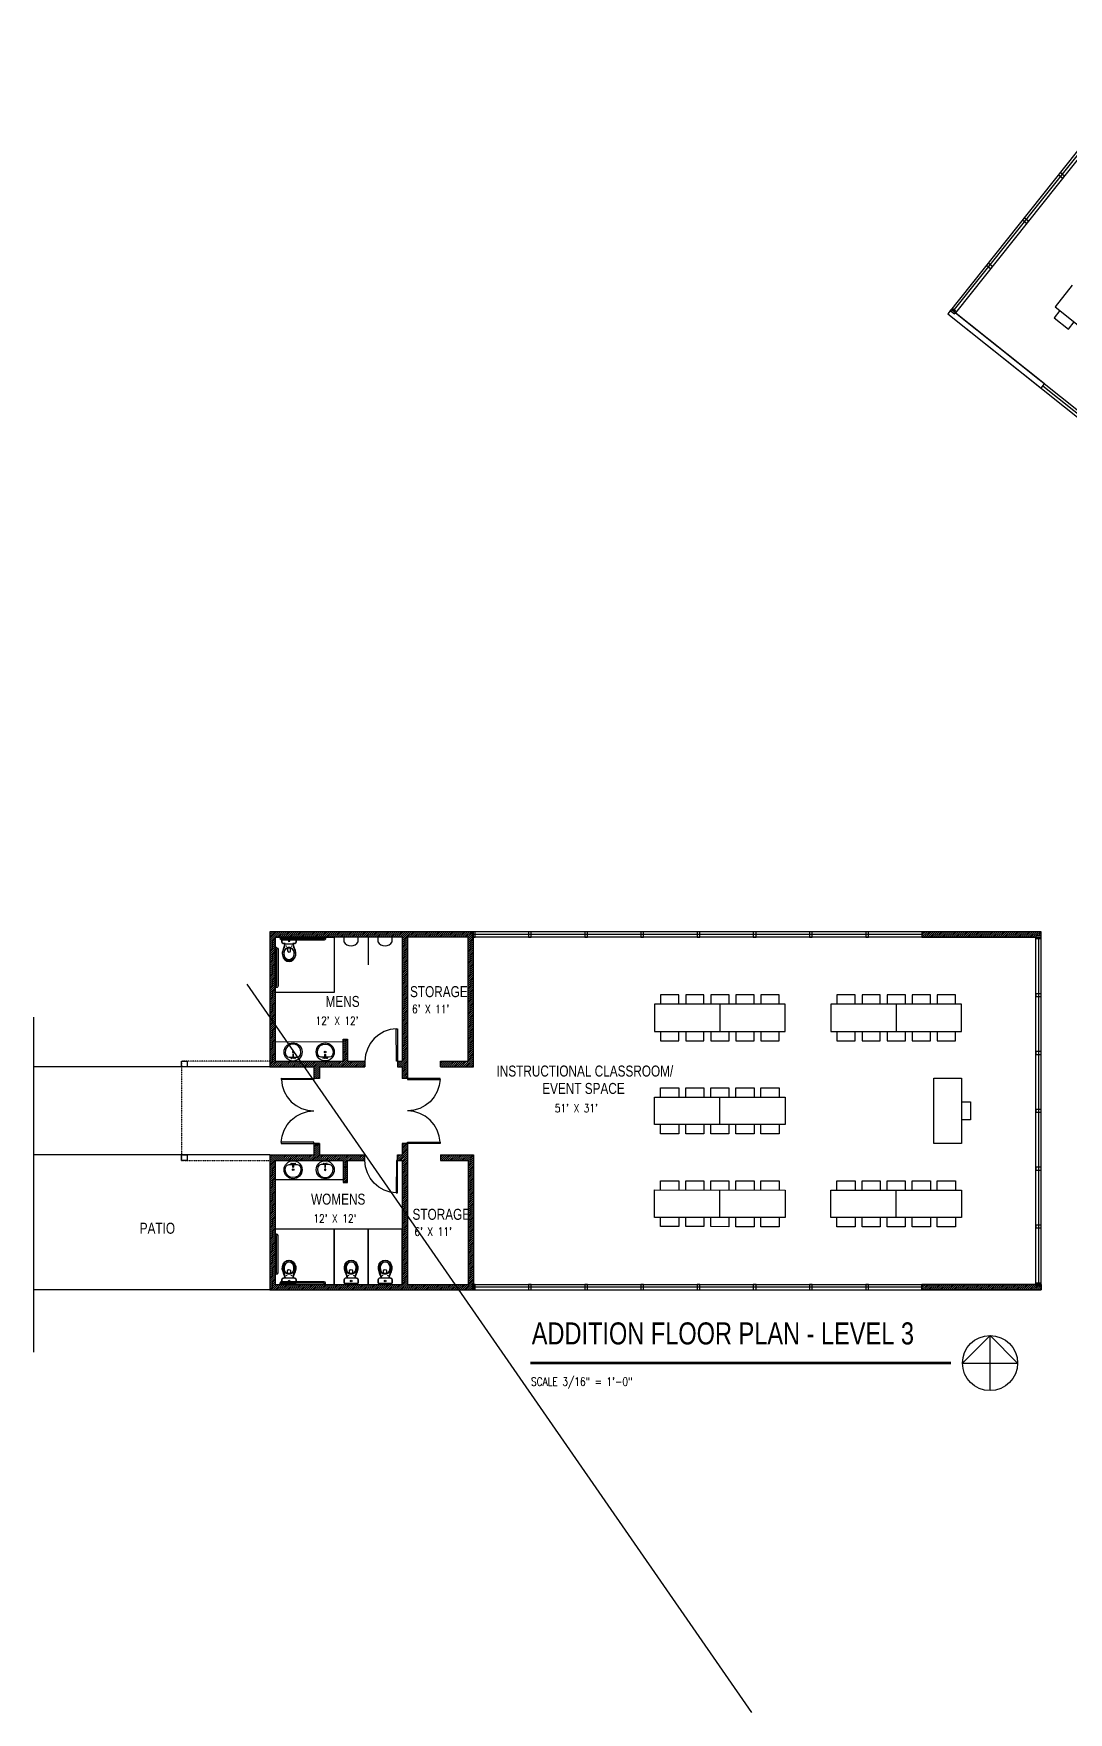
# Model space of a CAD drawing. Header units: inches. Extents: x -625442 to 34963, y -27993 to 66986.
# Drawn here: x 173 to 1300, y 21269 to 23097 of the extents above; entities that cross this region are included whole.
import ezdxf

# ---------------------------------------------------------------- set-up
doc = ezdxf.new("R2010")
doc.units = ezdxf.units.IN
doc.header["$LTSCALE"] = 0.5
doc.header["$MEASUREMENT"] = 0
doc.linetypes.add('HIDDEN2', pattern=[0.1875, 0.125, -0.0625])
for name, color, linetype in [('0-TEXT', 30, 'Continuous'), ('A-FIXT', 63, 'Continuous'), ('P-ABOVE', 201, 'HIDDEN2'), ('P-BELOW-LIGHT', 143, 'Continuous'), ('P-CASEWORK', 140, 'Continuous'), ('P-DOOR', 51, 'Continuous'), ('P-FIXTURE', 63, 'Continuous'), ('P-FURNITURE', 201, 'Continuous'), ('P-WALL', 90, 'Continuous'), ('P-WINDOW', 213, 'Continuous')]:
    doc.layers.add(name, color=color, linetype=linetype)
doc.layers.add('A-WALL-PATT', color=111, linetype='Continuous', lineweight=13)
doc.styles.add('1-4T', font='Zap601Rm.ttf', dxfattribs={"width": 0.8, "height": 12})
doc.styles.add('sapa notes', font='romans.shx', dxfattribs={"width": 0.8})
pattern_1 = [(45, (-2841.2564, -1187.0988), (-1.06066017, 1.06066017), [])]

# ---------------------------------------------------------------- blocks, each defined once
blk = doc.blocks.new('A$C468F4D8E')
at = {"layer": 'A-FIXT', "ltscale": 0.25}
for p, q in [((11.25, -1.5), (11.25, 0)), ((12.75, -1.5), (12.75, 0)), ((53.25, -1.5), (53.25, 0)), ((54.75, -1.5), (54.75, 0)), ((0, -5.25), (1.5, -5.25)), ((0, -6.75), (1.5, -6.75)), ((1.5, -53.25), (1.5, -6.75)), ((3, -53.25), (3, -6.75)), ((12.75, -1.5), (53.25, -1.5)), ((12.75, -3), (53.25, -3)), ((0, -53.25), (1.5, -53.25)), ((0, -54.75), (1.5, -54.75))]:
    blk.add_line(p, q, dxfattribs=at)
for centre, start, end in [((1.5, -6.75), 0, 90), ((12.75, -1.5), 180, 270), ((53.25, -1.5), 270, 0), ((1.5, -53.25), 270, 0)]:
    blk.add_arc(centre, 1.5, start, end, dxfattribs=at)

msp = doc.modelspace()

# ---------------------------------------------------------------- hatches: boundary and pattern name
at = {"layer": 'P-FURNITURE'}
h = msp.add_hatch(dxfattribs=at)
h.set_pattern_fill('ANSI31', color=256, scale=12)
h.set_pattern_definition(pattern_1)
h.paths.add_polyline_path([(580.17214, 22113.23456), (646.17214, 22113.23538), (646.1721, 21978.21431), (616.1721, 21978.21432), (616.1721, 21972.21432), (652.1721, 21972.21431), (652.17214, 22113.23545), (652.17214, 22113.2369), (650.66733, 22113.23688), (650.66725, 22119.23537), (430.17214, 22119.24326), (430.1721, 21972.24326), (478.1721, 21972.2332), (478.17209, 21959.62667), (478.20174, 21959.62666), (484.17209, 21959.62415), (484.1721, 21972.23194), (533.76099, 21972.22155), (533.75968, 21978.22192), (514.9931, 21978.20017), (514.99311, 22002.20257), (509.99311, 22002.20257), (509.9931, 21978.19908), (436.1426, 21978.18297), (436.17214, 22113.24326), (574.17214, 22113.24322), (574.1721, 21978.21308), (569.17079, 21978.21417), (569.17204, 21972.21413), (574.1721, 21972.21308), (574.1721, 21959.62413), (580.1721, 21959.62412)])
h = msp.add_hatch(dxfattribs=at)
h.set_pattern_fill('ANSI31', color=256, scale=12)
h.set_pattern_definition(pattern_1)
h.paths.add_polyline_path([(1140.26726, 22119.24139), (1140.26733, 22113.24297), (1264.1713, 22113.24297), (1264.17129, 22114.74219), (1270.16727, 22114.74227), (1270.16721, 22119.24301)])
h = msp.add_hatch(dxfattribs=at)
h.set_pattern_fill('ANSI31', color=256, scale=12)
h.set_pattern_definition(pattern_1)
h.paths.add_polyline_path([(580.17214, 21735.25207), (646.17214, 21735.25126), (646.1721, 21870.27232), (616.1721, 21870.27231), (616.1721, 21876.27231), (652.1721, 21876.27232), (652.17214, 21735.25118), (652.17214, 21735.24973), (650.66733, 21735.24975), (650.66725, 21729.25126), (430.17214, 21729.24337), (430.1721, 21876.24338), (478.1721, 21876.25344), (478.17209, 21888.85996), (478.20174, 21888.85997), (484.17209, 21888.86248), (484.1721, 21876.25469), (533.76099, 21876.26508), (533.75968, 21870.26471), (514.9931, 21870.28646), (514.99311, 21846.28406), (509.99311, 21846.28406), (509.9931, 21870.28755), (436.1426, 21870.30366), (436.17214, 21735.24338), (574.17214, 21735.24342), (574.1721, 21870.27355), (569.17079, 21870.27246), (569.17204, 21876.27251), (574.1721, 21876.27355), (574.1721, 21888.86251), (580.1721, 21888.86251)])
h = msp.add_hatch(dxfattribs=at)
h.set_pattern_fill('ANSI31', color=256, scale=12)
h.set_pattern_definition(pattern_1)
h.paths.add_polyline_path([(1140.26726, 21729.24577), (1140.26733, 21735.2442), (1264.1713, 21735.2442), (1264.17129, 21733.74498), (1270.16727, 21733.7449), (1270.16721, 21729.24416)])

# ---------------------------------------------------------------- linework, layer by layer
at = {"layer": '0-TEXT'}
msp.add_lwpolyline([(1214.43942, 21619.64309), (1214.43942, 21679.64309), (1184.43942, 21649.64309), (1244.43942, 21649.64309), (1214.43942, 21679.64309)], dxfattribs=at)
at = {"layer": '0-TEXT', "const_width": 2.997}
msp.add_lwpolyline([(714.06301, 21649.64309), (1171.85976, 21649.64309)], dxfattribs=at)
at = {"layer": '0-TEXT'}
msp.add_circle((1214.43942, 21649.64309), 30, dxfattribs=at)
at = {"layer": 'DEFPOINTS'}
msp.add_line((955.20818, 21269.28638), (405.41518, 22062.10837), dxfattribs=at)
at = {"layer": 'P-ABOVE'}
msp.add_lwpolyline([(430.1721, 21978.22103), (334.14393, 21978.24204), (334.17207, 21870.2446), (430.17207, 21870.24457)], dxfattribs=at)
at = {"layer": 'P-BELOW-LIGHT'}
for p, q in [((574.17214, 22119.23435), (574.17214, 22119.24322)), ((537.17214, 22113.18295), (537.17213, 22083.18295)), ((173.01748, 22026.23238), (173.01737, 21661.61108)), ((430.17203, 21972.24326), (173.01746, 21972.24333)), ((430.17201, 21876.24326), (173.01743, 21876.24333)), ((430.17203, 21729.24326), (173.01739, 21729.24333))]:
    msp.add_line(p, q, dxfattribs=at)
for points in [[(1894.74976, 22711.97323), (1411.41976, 23097.09142), (1168.38009, 22792.0804), (1651.71021, 22406.96212)], [(1891.01066, 22707.28061), (1412.37316, 23088.65987), (1176.81164, 22793.03381), (1655.44914, 22411.65454)], [(652.1721, 21729.23532), (1270.17203, 21729.24301), (1270.17214, 22119.24301), (652.17207, 22119.23532)], [(652.17203, 21735.23545), (1264.17203, 21735.24301), (1264.17214, 22113.24301), (652.17214, 22113.23545)]]:
    msp.add_lwpolyline(points, dxfattribs=at)
for points in [[(436.17867, 22053.18455), (436.17869, 22113.18455), (500.17214, 22113.18296), (500.17212, 22053.18296)], [(436.1786, 21795.24169), (436.17858, 21735.24169), (500.17203, 21735.24324), (500.17205, 21795.24324)], [(500.17205, 21795.24324), (500.17203, 21735.24324), (537.17203, 21735.24323), (537.17205, 21795.24323)], [(537.17205, 21795.24323), (537.17203, 21735.24323), (574.17203, 21735.24322), (574.17205, 21795.24322)]]:
    msp.add_lwpolyline(points, close=True, dxfattribs=at)
at = {"layer": 'P-CASEWORK'}
for p, q in [((509.99311, 21999.20257), (436.197, 21999.18648)), ((509.99306, 21849.22362), (436.19696, 21849.23976))]:
    msp.add_line(p, q, dxfattribs=at)
at = {"layer": 'P-DOOR'}
for points in [[(567.98213, 22013.62254), (561.33074, 22012.64155), (554.87548, 22010.4868), (549.00764, 22007.15845), (543.72713, 22002.85213), (539.62088, 21997.5681), (536.49315, 21991.50192), (534.53944, 21985.04494), (533.75974, 21978.19718)], [(442.7902, 21958.46764), (443.76562, 21951.81544), (445.91497, 21945.35838), (449.23841, 21939.48775), (453.5403, 21934.20364), (458.82089, 21930.09296), (464.88445, 21926.96016), (471.33979, 21925.00105), (478.18691, 21924.21561)], [(615.58314, 21958.45027), (614.60494, 21951.79847), (612.45288, 21945.34231), (609.12698, 21939.47308), (604.82287, 21934.19077), (599.54056, 21930.0823), (593.47568, 21926.95205), (587.01953, 21924.99564), (580.17208, 21924.21308)], [(442.76152, 21889.99325), (443.74251, 21896.64463), (445.89727, 21903.09989), (449.22563, 21908.96773), (453.53194, 21914.24824), (458.81597, 21918.35449), (464.88216, 21921.48221), (471.33914, 21923.43592), (478.18691, 21924.21561)], [(615.58312, 21889.97586), (614.60492, 21896.62766), (612.45287, 21903.08382), (609.12697, 21908.95306), (604.82287, 21914.23537), (599.54056, 21918.34384), (593.47568, 21921.4741), (587.01952, 21923.43051), (580.17208, 21924.21308)], [(567.98208, 21834.80362), (561.33069, 21835.78461), (554.87543, 21837.93936), (549.00759, 21841.26772), (543.72708, 21845.57404), (539.62083, 21850.85807), (536.49312, 21856.92426), (534.53941, 21863.38123), (533.75971, 21870.229)]]:
    msp.add_lwpolyline(points, dxfattribs=at)
for points in [[(567.99694, 21978.2115), (567.98213, 22013.62254), (569.15598, 22013.62303), (569.17079, 21978.21199)], [(478.20124, 21958.45281), (442.7902, 21958.46764), (442.79069, 21959.64149), (478.20174, 21959.62666)], [(580.17209, 21958.45028), (615.58314, 21958.45027), (615.58314, 21959.62411), (580.1721, 21959.62412)], [(478.17257, 21889.97841), (442.76152, 21889.99325), (442.76103, 21888.8194), (478.17207, 21888.80457)], [(580.17207, 21889.97587), (615.58312, 21889.97586), (615.58312, 21888.80202), (580.17207, 21888.80203)], [(567.99691, 21870.21466), (567.98208, 21834.80362), (569.15593, 21834.80312), (569.17076, 21870.21417)]]:
    msp.add_lwpolyline(points, close=True, dxfattribs=at)
at = {"layer": 'P-FIXTURE'}
for points in [[(443.44431, 22111.22813), (443.8356, 22112.0107), (444.61816, 22112.20634), (443.8356, 22112.0107)], [(446.18329, 22098.90274), (445.40072, 22095.77248), (445.792, 22092.83786), (446.96585, 22090.68581), (448.72662, 22089.12068), (449.90046, 22088.7294), (451.07431, 22088.53376), (452.4438, 22088.7294), (453.61765, 22089.12068), (455.37842, 22090.68581), (456.55226, 22092.83786), (456.94355, 22095.77248), (456.16098, 22098.90274), (454.59586, 22100.85915), (452.4438, 22102.033), (451.85688, 22102.033), (451.07432, 22102.033), (450.48739, 22102.033), (449.90047, 22102.033), (447.74842, 22100.85915)], [(448.33534, 22103.79377), (448.1397, 22103.40249), (448.33534, 22103.20684), (448.53098, 22103.40249)], [(451.07432, 22108.6848), (451.85688, 22109.07608), (451.85688, 22109.85864), (451.07432, 22110.24992), (450.48739, 22109.85864), (450.48739, 22109.07608)], [(454.00893, 22103.20684), (454.20457, 22103.40248), (454.00893, 22103.79377), (453.81329, 22103.40248)], [(457.72612, 22112.20633), (458.50868, 22112.01069), (458.89996, 22111.22813), (458.50868, 22112.01069)], [(455.68617, 21989.21729), (454.90378, 21988.82566), (454.90421, 21987.84746), (455.68694, 21987.45652), (456.46933, 21987.84814), (456.46891, 21988.82635)], [(490.50829, 21989.22488), (491.29085, 21988.8336), (491.29085, 21987.85539), (490.50829, 21987.46411), (489.72572, 21987.85539), (489.72573, 21988.8336)], [(453.14617, 21981.58617), (453.73335, 21980.9995), (454.12437, 21981.5866), (453.73292, 21981.97771)], [(455.29651, 21985.49993), (455.29822, 21981.58711), (455.68967, 21981.196), (456.08078, 21981.58745), (456.07908, 21985.50028), (455.68762, 21985.89139)], [(457.05899, 21981.58788), (457.64617, 21981.00121), (458.0372, 21981.58831), (457.64574, 21981.97942)], [(489.1388, 21981.59488), (488.55188, 21981.00795), (488.16059, 21981.59488), (488.55188, 21981.98616)], [(490.89957, 21985.5077), (490.89957, 21981.59488), (490.50829, 21981.20359), (490.11701, 21981.59488), (490.11701, 21985.5077), (490.50829, 21985.89898)], [(493.05162, 21981.59488), (492.4647, 21981.00795), (492.07342, 21981.59488), (492.4647, 21981.98616)], [(453.14613, 21866.84005), (453.73331, 21867.42672), (454.12434, 21866.83963), (453.73289, 21866.44852)], [(455.68613, 21859.20894), (454.90374, 21859.60056), (454.90417, 21860.57877), (455.6869, 21860.96971), (456.4693, 21860.57808), (456.46887, 21859.59988)], [(455.29648, 21862.92629), (455.29819, 21866.83911), (455.68964, 21867.23023), (456.08075, 21866.83877), (456.07904, 21862.92595), (455.68759, 21862.53484)], [(457.05896, 21866.83834), (457.64614, 21867.42501), (458.03716, 21866.83792), (457.64571, 21866.44681)], [(489.13877, 21866.83133), (488.55184, 21867.41825), (488.16056, 21866.83133), (488.55184, 21866.44005)], [(490.50825, 21859.20132), (491.29082, 21859.59261), (491.29082, 21860.57081), (490.50825, 21860.96209), (489.72569, 21860.57081), (489.72569, 21859.59261)], [(490.89953, 21862.9185), (490.89954, 21866.83133), (490.50825, 21867.22261), (490.11697, 21866.83133), (490.11697, 21862.91851), (490.50825, 21862.52722)], [(493.05159, 21866.83133), (492.46467, 21867.41825), (492.07338, 21866.83133), (492.46467, 21866.44005)], [(446.18318, 21749.52349), (445.40062, 21752.65375), (445.7919, 21755.58837), (446.96575, 21757.74042), (448.72652, 21759.30555), (449.90037, 21759.69683), (451.07421, 21759.89247), (452.4437, 21759.69683), (453.61755, 21759.30555), (455.37832, 21757.74042), (456.55217, 21755.58836), (456.94345, 21752.65375), (456.16088, 21749.52349), (454.59575, 21747.56708), (452.4437, 21746.39323), (451.85678, 21746.39323), (451.07421, 21746.39323), (450.48729, 21746.39323), (449.90036, 21746.39323), (447.74831, 21747.56708)], [(513.781, 21749.52504), (512.99844, 21752.6553), (513.38972, 21755.58991), (514.56357, 21757.74197), (516.32434, 21759.3071), (517.49819, 21759.69838), (518.67204, 21759.89402), (520.04152, 21759.69838), (521.21537, 21759.30709), (522.97614, 21757.74196), (524.14999, 21755.58991), (524.54127, 21752.65529), (523.7587, 21749.52504), (522.19357, 21747.56862), (520.04152, 21746.39478), (519.4546, 21746.39478), (518.67203, 21746.39478), (518.08511, 21746.39478), (517.49818, 21746.39478), (515.34613, 21747.56863)], [(550.781, 21749.52503), (549.99844, 21752.65529), (550.38972, 21755.5899), (551.56357, 21757.74196), (553.32434, 21759.30708), (554.49819, 21759.69837), (555.67204, 21759.89401), (557.04152, 21759.69837), (558.21537, 21759.30708), (559.97614, 21757.74195), (561.14999, 21755.5899), (561.54127, 21752.65528), (560.7587, 21749.52502), (559.19357, 21747.56861), (557.04152, 21746.39477), (556.4546, 21746.39477), (555.67203, 21746.39477), (555.08511, 21746.39477), (554.49818, 21746.39477), (552.34613, 21747.56862)], [(443.4442, 21737.1981), (443.83548, 21736.41553), (444.61805, 21736.21989), (443.83548, 21736.41553)], [(448.33523, 21744.63246), (448.13959, 21745.02374), (448.33523, 21745.21938), (448.53088, 21745.02374)], [(451.07421, 21739.74143), (451.85677, 21739.35015), (451.85677, 21738.56758), (451.07421, 21738.1763), (450.48728, 21738.56758), (450.48729, 21739.35015)], [(454.00883, 21745.21938), (454.20447, 21745.02374), (454.00883, 21744.63246), (453.81319, 21745.02374)], [(457.72601, 21736.21989), (458.50857, 21736.41553), (458.89985, 21737.19809), (458.50857, 21736.41553)], [(511.04202, 21737.19965), (511.43331, 21736.41708), (512.21587, 21736.22144), (511.43331, 21736.41708)], [(515.93306, 21744.63401), (515.73741, 21745.02529), (515.93306, 21745.22093), (516.1287, 21745.02529)], [(518.67203, 21739.74298), (519.45459, 21739.3517), (519.45459, 21738.56913), (518.67203, 21738.17785), (518.08511, 21738.56913), (518.08511, 21739.3517)], [(521.60665, 21745.22093), (521.80229, 21745.02529), (521.60665, 21744.63401), (521.41101, 21745.02529)], [(525.32383, 21736.22144), (526.10639, 21736.41708), (526.49768, 21737.19964), (526.10639, 21736.41708)], [(548.04202, 21737.19964), (548.43331, 21736.41707), (549.21587, 21736.22143), (548.43331, 21736.41707)], [(552.93306, 21744.634), (552.73741, 21745.02528), (552.93306, 21745.22092), (553.1287, 21745.02528)], [(555.67203, 21739.74297), (556.45459, 21739.35169), (556.45459, 21738.56912), (555.67203, 21738.17784), (555.08511, 21738.56912), (555.08511, 21739.35169)], [(558.60665, 21745.22092), (558.80229, 21745.02528), (558.60665, 21744.634), (558.41101, 21745.02528)], [(562.32383, 21736.22143), (563.10639, 21736.41707), (563.49768, 21737.19963), (563.10639, 21736.41707)]]:
    msp.add_lwpolyline(points, close=True, dxfattribs=at)
for points in [[(443.44431, 22108.29352), (443.44431, 22111.22813), (443.44431, 22108.29352)], [(446.96585, 22106.3371), (446.37893, 22103.98941), (445.59636, 22101.83736), (446.37893, 22103.98941), (446.96585, 22106.3371), (445.98765, 22106.53274), (444.8138, 22106.53274), (443.83559, 22107.11967), (443.44431, 22108.29352), (443.83559, 22107.11967), (444.8138, 22106.53274), (447.94406, 22106.14146), (451.07432, 22106.14146), (454.40022, 22106.14146), (457.53047, 22106.53274), (458.50868, 22107.11966), (458.89996, 22108.29351), (458.50868, 22107.11966), (457.53047, 22106.53274), (456.35663, 22106.53274), (455.37842, 22106.3371), (455.96534, 22103.98941), (456.74791, 22101.83735), (455.96534, 22103.98941), (455.37842, 22106.3371)], [(455.18278, 22106.3371), (455.57406, 22104.38069), (456.16099, 22102.61992), (457.53047, 22098.70709), (458.11739, 22095.57684), (457.72611, 22092.44658), (456.35662, 22089.7076), (454.00893, 22087.94683), (452.63944, 22087.35991), (451.07431, 22087.16427), (449.70482, 22087.35991), (448.33533, 22087.94683), (445.98764, 22089.7076), (444.61815, 22092.44658), (444.03123, 22095.57684), (444.8138, 22098.7071), (446.18329, 22102.61992), (446.77021, 22104.38069), (447.16149, 22106.3371)], [(444.61816, 22112.20634), (457.72612, 22112.20633), (444.61816, 22112.20634)], [(444.61816, 22099.29402), (445.59636, 22101.83736), (444.61816, 22099.29402)], [(452.83509, 22101.44607), (452.83509, 22101.25043), (452.05252, 22101.25043), (451.07432, 22101.25043), (450.29175, 22101.25043), (449.50919, 22101.25043), (449.50919, 22101.44607), (449.70483, 22101.44607), (450.09611, 22101.64171), (450.48739, 22101.64171), (451.07432, 22101.64171), (451.66124, 22101.64171), (452.24816, 22101.64171), (454.00893, 22100.85915), (455.37842, 22099.48966), (456.35663, 22097.33761), (456.55227, 22094.79427), (456.16098, 22092.44658), (455.18278, 22090.68581), (453.61765, 22089.31632), (452.4438, 22088.92504), (451.07431, 22088.7294), (449.90046, 22088.92504), (448.72662, 22089.31632), (447.16149, 22090.68581), (446.18328, 22092.44658), (445.792, 22094.79427), (445.98764, 22097.33761), (446.96585, 22099.48966), (448.1397, 22100.66351), (449.50919, 22101.44607)], [(449.50919, 22101.25043), (449.50919, 22098.51146), (450.09611, 22097.33761), (451.07431, 22096.94633), (452.24816, 22097.33761), (452.83508, 22098.51145), (452.83509, 22101.25043)], [(451.26996, 22110.05428), (450.48739, 22109.46736), (451.07432, 22108.88044), (451.66124, 22109.46736), (451.07432, 22110.05428)], [(457.72611, 22099.29402), (456.74791, 22101.83735), (457.72611, 22099.29402)], [(458.89996, 22111.22813), (458.89996, 22108.29351), (458.89996, 22111.22813)], [(455.18267, 21742.08912), (455.57396, 21744.04554), (456.16088, 21745.80631), (457.53037, 21749.71913), (458.11729, 21752.84939), (457.72601, 21755.97965), (456.35653, 21758.71862), (454.00883, 21760.47939), (452.63934, 21761.06632), (451.07422, 21761.26196), (449.70473, 21761.06632), (448.33524, 21760.47939), (445.98754, 21758.71863), (444.61806, 21755.97965), (444.03113, 21752.84939), (444.81369, 21749.71913), (446.18318, 21745.80631), (446.7701, 21744.04554), (447.16139, 21742.08913)], [(452.83498, 21746.98015), (452.83498, 21747.1758), (452.05242, 21747.1758), (451.07421, 21747.1758), (450.29165, 21747.1758), (449.50908, 21747.1758), (449.50908, 21746.98015), (449.70472, 21746.98015), (450.096, 21746.78451), (450.48729, 21746.78451), (451.07421, 21746.78451), (451.66113, 21746.78451), (452.24806, 21746.78451), (454.00883, 21747.56708), (455.37832, 21748.93656), (456.35652, 21751.08862), (456.55217, 21753.63195), (456.16088, 21755.97965), (455.18268, 21757.74042), (453.61755, 21759.10991), (452.4437, 21759.50119), (451.07421, 21759.69683), (449.90037, 21759.50119), (448.72652, 21759.10991), (447.16139, 21757.74042), (446.18318, 21755.97965), (445.7919, 21753.63196), (445.98754, 21751.08862), (446.96575, 21748.93657), (448.13959, 21747.76272), (449.50908, 21746.98015)], [(449.50908, 21747.1758), (449.50908, 21749.91477), (450.09601, 21751.08862), (451.07421, 21751.4799), (452.24806, 21751.08862), (452.83498, 21749.91477), (452.83498, 21747.1758)], [(522.78049, 21742.09067), (523.17178, 21744.04708), (523.7587, 21745.80785), (525.12819, 21749.72068), (525.71512, 21752.85093), (525.32383, 21755.98119), (523.95435, 21758.72017), (521.60665, 21760.48094), (520.23717, 21761.06786), (518.67204, 21761.26351), (517.30255, 21761.06787), (515.93306, 21760.48094), (513.58537, 21758.72017), (512.21588, 21755.9812), (511.62895, 21752.85094), (512.41152, 21749.72068), (513.781, 21745.80786), (514.36793, 21744.04709), (514.75921, 21742.09067)], [(520.4328, 21746.9817), (520.4328, 21747.17734), (519.65024, 21747.17734), (518.67203, 21747.17734), (517.88947, 21747.17734), (517.1069, 21747.17734), (517.1069, 21746.9817), (517.30254, 21746.9817), (517.69383, 21746.78606), (518.08511, 21746.78606), (518.67203, 21746.78606), (519.25896, 21746.78606), (519.84588, 21746.78606), (521.60665, 21747.56862), (522.97614, 21748.93811), (523.95434, 21751.09016), (524.14999, 21753.6335), (523.7587, 21755.98119), (522.7805, 21757.74196), (521.21537, 21759.11145), (520.04152, 21759.50274), (518.67204, 21759.69838), (517.49819, 21759.50274), (516.32434, 21759.11145), (514.75921, 21757.74197), (513.78101, 21755.9812), (513.38972, 21753.6335), (513.58536, 21751.09017), (514.56357, 21748.93811), (515.73741, 21747.76427), (517.1069, 21746.9817)], [(517.1069, 21747.17734), (517.1069, 21749.91632), (517.69383, 21751.09017), (518.67203, 21751.48145), (519.84588, 21751.09017), (520.4328, 21749.91632), (520.4328, 21747.17734)], [(559.78049, 21742.09066), (560.17178, 21744.04707), (560.7587, 21745.80784), (562.12819, 21749.72067), (562.71512, 21752.85092), (562.32383, 21755.98118), (560.95435, 21758.72016), (558.60665, 21760.48093), (557.23717, 21761.06785), (555.67204, 21761.2635), (554.30255, 21761.06785), (552.93306, 21760.48093), (550.58537, 21758.72016), (549.21588, 21755.98119), (548.62895, 21752.85093), (549.41152, 21749.72067), (550.781, 21745.80785), (551.36793, 21744.04708), (551.75921, 21742.09066)], [(557.4328, 21746.98169), (557.4328, 21747.17733), (556.65024, 21747.17733), (555.67203, 21747.17733), (554.88947, 21747.17733), (554.1069, 21747.17733), (554.1069, 21746.98169), (554.30254, 21746.98169), (554.69383, 21746.78605), (555.08511, 21746.78605), (555.67203, 21746.78605), (556.25896, 21746.78605), (556.84588, 21746.78605), (558.60665, 21747.56861), (559.97614, 21748.9381), (560.95434, 21751.09015), (561.14999, 21753.63349), (560.7587, 21755.98118), (559.7805, 21757.74195), (558.21537, 21759.11144), (557.04152, 21759.50272), (555.67204, 21759.69837), (554.49819, 21759.50273), (553.32434, 21759.11144), (551.75921, 21757.74196), (550.78101, 21755.98119), (550.38972, 21753.63349), (550.58536, 21751.09016), (551.56357, 21748.9381), (552.73741, 21747.76426), (554.1069, 21746.98169)], [(554.1069, 21747.17733), (554.1069, 21749.91631), (554.69383, 21751.09016), (555.67203, 21751.48144), (556.84588, 21751.09016), (557.4328, 21749.91631), (557.4328, 21747.17733)], [(446.96575, 21742.08913), (446.37882, 21744.43682), (445.59626, 21746.58887), (446.37882, 21744.43682), (446.96575, 21742.08913), (445.98754, 21741.89349), (444.81369, 21741.89349), (443.83549, 21741.30656), (443.4442, 21740.13272), (443.83549, 21741.30656), (444.81369, 21741.89349), (447.94395, 21742.28477), (451.07421, 21742.28477), (454.40011, 21742.28477), (457.53037, 21741.89348), (458.50857, 21741.30656), (458.89986, 21740.13271), (458.50857, 21741.30656), (457.53037, 21741.89348), (456.35652, 21741.89348), (455.37831, 21742.08912), (455.96524, 21744.43682), (456.7478, 21746.58887), (455.96524, 21744.43682), (455.37831, 21742.08912)], [(443.4442, 21740.13272), (443.4442, 21737.1981), (443.4442, 21740.13272)], [(444.61805, 21749.13221), (445.59626, 21746.58887), (444.61805, 21749.13221)], [(444.61805, 21736.21989), (457.72601, 21736.21989), (444.61805, 21736.21989)], [(451.26985, 21738.37194), (450.48729, 21738.95887), (451.07421, 21739.54579), (451.66113, 21738.95887), (451.07421, 21738.37194)], [(457.72601, 21749.13221), (456.7478, 21746.58887), (457.72601, 21749.13221)], [(458.89985, 21737.19809), (458.89986, 21740.13271), (458.89985, 21737.19809)], [(514.56357, 21742.09067), (513.97664, 21744.43837), (513.19408, 21746.59042), (513.97664, 21744.43837), (514.56357, 21742.09067), (513.58536, 21741.89503), (512.41151, 21741.89503), (511.43331, 21741.30811), (511.04202, 21740.13426), (511.43331, 21741.30811), (512.41151, 21741.89503), (515.54177, 21742.28632), (518.67203, 21742.28631), (521.99793, 21742.28631), (525.12819, 21741.89503), (526.10639, 21741.30811), (526.49768, 21740.13426), (526.10639, 21741.30811), (525.12819, 21741.89503), (523.95434, 21741.89503), (522.97614, 21742.09067), (523.56306, 21744.43837), (524.34563, 21746.59042), (523.56306, 21744.43837), (522.97614, 21742.09067)], [(511.04202, 21740.13426), (511.04202, 21737.19965), (511.04202, 21740.13426)], [(512.21587, 21749.13376), (513.19408, 21746.59042), (512.21587, 21749.13376)], [(512.21587, 21736.22144), (525.32383, 21736.22144), (512.21587, 21736.22144)], [(518.86767, 21738.37349), (518.08511, 21738.96041), (518.67203, 21739.54734), (519.25895, 21738.96041), (518.67203, 21738.37349)], [(525.32383, 21749.13375), (524.34563, 21746.59042), (525.32383, 21749.13375)], [(526.49768, 21737.19964), (526.49768, 21740.13426), (526.49768, 21737.19964)], [(551.56357, 21742.09066), (550.97664, 21744.43836), (550.19408, 21746.59041), (550.97664, 21744.43836), (551.56357, 21742.09066), (550.58536, 21741.89502), (549.41151, 21741.89502), (548.43331, 21741.3081), (548.04202, 21740.13425), (548.43331, 21741.3081), (549.41151, 21741.89502), (552.54177, 21742.2863), (555.67203, 21742.2863), (558.99793, 21742.2863), (562.12819, 21741.89502), (563.10639, 21741.3081), (563.49768, 21740.13425), (563.10639, 21741.3081), (562.12819, 21741.89502), (560.95434, 21741.89502), (559.97614, 21742.09066), (560.56306, 21744.43835), (561.34563, 21746.59041), (560.56306, 21744.43835), (559.97614, 21742.09066)], [(548.04202, 21740.13425), (548.04202, 21737.19964), (548.04202, 21740.13425)], [(549.21587, 21749.13375), (550.19408, 21746.59041), (549.21587, 21749.13375)], [(549.21587, 21736.22143), (562.32383, 21736.22143), (549.21587, 21736.22143)], [(555.86767, 21738.37348), (555.08511, 21738.9604), (555.67203, 21739.54733), (556.25895, 21738.9604), (555.67203, 21738.37348)], [(562.32383, 21749.13374), (561.34563, 21746.59041), (562.32383, 21749.13374)], [(563.49768, 21737.19963), (563.49768, 21740.13425), (563.49768, 21737.19963)]]:
    msp.add_lwpolyline(points, dxfattribs=at)
for points in [[(510.94431, 22113.24324), (510.94431, 22108.35221, 0.5644591296), (526.39996, 22108.3522), (526.39997, 22113.24323)], [(547.94431, 22113.24322), (547.94431, 22108.3522, 0.5644591296), (563.39996, 22108.35219), (563.39997, 22113.24322)]]:
    msp.add_lwpolyline(points, format="xyb", close=True, dxfattribs=at)
for points in [[(456.08036, 21982.56566), (459.99318, 21982.56737), (462.14489, 21983.35087), (463.51361, 21985.11224, 1.5299277291), (447.86249, 21984.71412), (449.23266, 21983.14959), (451.38497, 21982.56361), (455.29779, 21982.56532)], [(490.11701, 21982.57308), (486.20418, 21982.57308), (484.05213, 21983.35565), (482.68264, 21985.11642, -1.5299277291), (498.33393, 21984.72513), (496.96445, 21983.16), (494.81239, 21982.57308), (490.89957, 21982.57308)], [(456.08032, 21865.86057), (459.99315, 21865.85886), (462.14486, 21865.07535), (463.51357, 21863.31398, -1.5299277291), (447.86246, 21863.71211), (449.23263, 21865.27664), (451.38494, 21865.86262), (455.29776, 21865.86091)], [(490.11697, 21865.85312), (486.20415, 21865.85312), (484.0521, 21865.07056), (482.68261, 21863.30979, 1.5299277291), (498.3339, 21863.70107), (496.96441, 21865.2662), (494.81236, 21865.85312), (490.89954, 21865.85312)]]:
    msp.add_lwpolyline(points, format="xyb", dxfattribs=at)
for centre in [(455.61278, 21988.36092), (490.58206, 21988.36855), (455.61274, 21860.0653), (490.58202, 21860.05765)]:
    msp.add_circle(centre, 9.8561, dxfattribs=at)
msp.add_ellipse((451.17213, 22095.3293), major_axis=(0, -8.55704), ratio=0.8642807949, start_param=4.2306428565, end_param=8.335727786, dxfattribs=at)
msp.add_ellipse((451.17213, 22095.3293), major_axis=(0, -8.55704), ratio=0.8642807949, start_param=4.2306428565, end_param=8.335727786, dxfattribs=at)
at = {"layer": 'P-FIXTURE', "extrusion": (0, 0, -1)}
for centre in [(451.17203, 21753.09693), (451.17203, 21753.09693), (518.76985, 21753.09848), (518.76985, 21753.09848), (555.76985, 21753.09846), (555.76985, 21753.09846)]:
    msp.add_ellipse(centre, major_axis=(0, 8.55704), ratio=0.8642807949, start_param=4.2306428565, end_param=8.335727786, dxfattribs=at)
at = {"layer": 'P-FURNITURE'}
for p, q in [((920.29267, 22040.47925), (920.29018, 22010.47925)), ((1112.29267, 22040.46331), (1112.29018, 22010.46331)), ((849.17924, 22010.48515), (991.40111, 22010.47335)), ((1041.17924, 22010.46921), (1183.40111, 22010.45741)), ((1153.391, 21888.69724), (1153.39691, 21959.80817)), ((849.17333, 21939.27796), (991.3952, 21939.26615)), ((920.28177, 21909.27206), (920.28427, 21939.27206)), ((849.16493, 21838.07077), (991.3868, 21838.05896)), ((920.27337, 21808.06487), (920.27586, 21838.06487)), ((1041.16493, 21838.05483), (1183.3868, 21838.04302)), ((1112.27337, 21808.04893), (1112.27586, 21838.04893))]:
    msp.add_line(p, q, dxfattribs=at)
at = {"layer": 'P-FURNITURE', "flags": 128}
for points in [[(1304.03479, 22823.08559), (1285.33749, 22799.62475), (1396.55898, 22710.98591), (1415.25628, 22734.44675)], [(1290.51059, 22795.50201), (1284.32648, 22787.74237), (1299.84576, 22775.37416), (1306.02986, 22783.1338)], [(875.64161, 22040.48296), (875.64244, 22050.40541), (855.79753, 22050.40706), (855.7967, 22040.4846)], [(902.92837, 22040.48069), (902.92919, 22050.40315), (883.08428, 22050.40479), (883.08346, 22040.48234)], [(930.21512, 22040.47843), (930.21595, 22050.40088), (910.37103, 22050.40253), (910.37021, 22040.48007)], [(957.50188, 22040.47616), (957.5027, 22050.39862), (937.65779, 22050.40026), (937.65697, 22040.47781)], [(984.78863, 22040.4739), (984.78946, 22050.39635), (964.94454, 22050.398), (964.94372, 22040.47554)], [(1067.64161, 22040.46702), (1067.64244, 22050.38947), (1047.79753, 22050.39112), (1047.7967, 22040.46866)], [(1094.92837, 22040.46475), (1094.92919, 22050.38721), (1075.08428, 22050.38886), (1075.08346, 22040.4664)], [(1122.21512, 22040.46249), (1122.21595, 22050.38494), (1102.37103, 22050.38659), (1102.37021, 22040.46413)], [(1149.50188, 22040.46022), (1149.5027, 22050.38268), (1129.65779, 22050.38433), (1129.65696, 22040.46187)], [(1176.78863, 22040.45796), (1176.78945, 22050.38041), (1156.94454, 22050.38206), (1156.94372, 22040.4596)], [(991.40111, 22010.47335), (991.4036, 22040.47335), (849.18173, 22040.48515), (849.17924, 22010.48515)], [(1183.40111, 22010.45741), (1183.4036, 22040.45741), (1041.18173, 22040.46921), (1041.17924, 22010.46921)], [(855.79421, 22010.4846), (855.79339, 22000.56215), (875.6383, 22000.5605), (875.63912, 22010.48296)], [(883.08097, 22010.48234), (883.08014, 22000.55988), (902.92505, 22000.55824), (902.92588, 22010.48069)], [(910.36772, 22010.48007), (910.3669, 22000.55762), (930.21181, 22000.55597), (930.21263, 22010.47843)], [(937.65447, 22010.47781), (937.65365, 22000.55535), (957.49856, 22000.5537), (957.49939, 22010.47616)], [(964.94123, 22010.47554), (964.94041, 22000.55309), (984.78532, 22000.55144), (984.78614, 22010.4739)], [(1047.79421, 22010.46866), (1047.79339, 22000.54621), (1067.6383, 22000.54456), (1067.63912, 22010.46702)], [(1075.08097, 22010.4664), (1075.08014, 22000.54394), (1094.92505, 22000.5423), (1094.92588, 22010.46475)], [(1102.36772, 22010.46413), (1102.3669, 22000.54168), (1122.21181, 22000.54003), (1122.21263, 22010.46249)], [(1129.65447, 22010.46187), (1129.65365, 22000.53941), (1149.49856, 22000.53777), (1149.49939, 22010.46022)], [(1156.94123, 22010.4596), (1156.9404, 22000.53715), (1176.78532, 22000.5355), (1176.78614, 22010.45796)], [(1153.39691, 21959.80817), (1183.39691, 21959.80568), (1183.391, 21888.69475), (1153.391, 21888.69724)], [(991.3952, 21939.26615), (991.39271, 21909.26615), (849.17084, 21909.27796), (849.17333, 21939.27796)], [(855.7883, 21939.27741), (855.78912, 21949.19987), (875.63404, 21949.19822), (875.63321, 21939.27576)], [(883.07505, 21939.27515), (883.07588, 21949.1976), (902.92079, 21949.19596), (902.91997, 21939.2735)], [(910.36181, 21939.27288), (910.36263, 21949.19534), (930.20754, 21949.19369), (930.20672, 21939.27123)], [(937.64856, 21939.27062), (937.64939, 21949.19307), (957.4943, 21949.19143), (957.49348, 21939.26897)], [(964.93532, 21939.26835), (964.93614, 21949.19081), (984.78105, 21949.18916), (984.78023, 21939.2667)], [(1183.39478, 21934.17267), (1193.31723, 21934.17185), (1193.31559, 21914.32694), (1183.39313, 21914.32776)], [(875.63072, 21909.27576), (875.6299, 21899.35331), (855.78499, 21899.35496), (855.78581, 21909.27741)], [(902.91748, 21909.2735), (902.91665, 21899.35104), (883.07174, 21899.35269), (883.07256, 21909.27515)], [(930.20423, 21909.27123), (930.20341, 21899.34878), (910.35849, 21899.35043), (910.35932, 21909.27288)], [(957.49098, 21909.26897), (957.49016, 21899.34651), (937.64525, 21899.34816), (937.64607, 21909.27062)], [(984.77774, 21909.2667), (984.77692, 21899.34425), (964.932, 21899.3459), (964.93283, 21909.26835)], [(855.7799, 21838.07022), (855.78072, 21847.99268), (875.62563, 21847.99103), (875.62481, 21838.06857)], [(883.06665, 21838.06796), (883.06748, 21847.99041), (902.91239, 21847.98876), (902.91157, 21838.06631)], [(910.35341, 21838.06569), (910.35423, 21847.98815), (930.19914, 21847.9865), (930.19832, 21838.06404)], [(937.64016, 21838.06342), (937.64099, 21847.98588), (957.4859, 21847.98423), (957.48507, 21838.06178)], [(964.92692, 21838.06116), (964.92774, 21847.98362), (984.77265, 21847.98197), (984.77183, 21838.05951)], [(1047.7799, 21838.05428), (1047.78072, 21847.97674), (1067.62563, 21847.97509), (1067.62481, 21838.05263)], [(1075.06665, 21838.05202), (1075.06748, 21847.97447), (1094.91239, 21847.97282), (1094.91156, 21838.05037)], [(1102.35341, 21838.04975), (1102.35423, 21847.97221), (1122.19914, 21847.97056), (1122.19832, 21838.0481)], [(1129.64016, 21838.04749), (1129.64098, 21847.96994), (1149.4859, 21847.96829), (1149.48507, 21838.04584)], [(1156.92692, 21838.04522), (1156.92774, 21847.96768), (1176.77265, 21847.96603), (1176.77183, 21838.04357)], [(991.3868, 21838.05896), (991.38431, 21808.05896), (849.16244, 21808.07077), (849.16493, 21838.07077)], [(1183.3868, 21838.04302), (1183.38431, 21808.04302), (1041.16244, 21808.05483), (1041.16493, 21838.05483)], [(875.62232, 21808.06857), (875.6215, 21798.14612), (855.77658, 21798.14776), (855.77741, 21808.07022)], [(902.90907, 21808.06631), (902.90825, 21798.14385), (883.06334, 21798.1455), (883.06416, 21808.06796)], [(930.19583, 21808.06404), (930.19501, 21798.14159), (910.35009, 21798.14323), (910.35092, 21808.06569)], [(957.48258, 21808.06178), (957.48176, 21798.13932), (937.63685, 21798.14097), (937.63767, 21808.06342)], [(984.76934, 21808.05951), (984.76851, 21798.13706), (964.9236, 21798.1387), (964.92443, 21808.06116)], [(1067.62232, 21808.05263), (1067.6215, 21798.13018), (1047.77658, 21798.13183), (1047.77741, 21808.05428)], [(1094.90907, 21808.05037), (1094.90825, 21798.12791), (1075.06334, 21798.12956), (1075.06416, 21808.05202)], [(1122.19583, 21808.0481), (1122.195, 21798.12565), (1102.35009, 21798.1273), (1102.35092, 21808.04975)], [(1149.48258, 21808.04584), (1149.48176, 21798.12338), (1129.63685, 21798.12503), (1129.63767, 21808.04749)], [(1176.76934, 21808.04357), (1176.76851, 21798.12112), (1156.9236, 21798.12276), (1156.92442, 21808.04522)]]:
    msp.add_lwpolyline(points, dxfattribs=at)
at = {"layer": 'P-WALL'}
for p, q in [((652.17214, 22113.23545), (652.17207, 22119.23532)), ((430.1721, 21972.24326), (478.1721, 21972.2332)), ((436.17079, 21978.18298), (509.9931, 21978.19908)), ((478.1721, 21972.24324), (478.17209, 21959.62415)), ((484.1721, 21972.24324), (484.17209, 21959.62415)), ((484.1721, 21972.23194), (533.76099, 21972.22155)), ((514.9931, 21978.20017), (533.75968, 21978.22192)), ((533.75968, 21978.22192), (533.761, 21972.20463)), ((569.17079, 21978.21417), (574.19438, 21978.21307)), ((569.17079, 21978.21417), (569.17204, 21972.21203)), ((569.17204, 21972.21413), (574.19306, 21972.21308)), ((616.1721, 21972.21432), (616.1721, 21978.21432)), ((484.17209, 21959.62415), (478.17209, 21959.62415)), ((580.1721, 21959.62412), (574.1721, 21959.62413)), ((478.17207, 21888.80206), (478.17207, 21876.2332)), ((484.17207, 21888.80205), (478.17207, 21888.80206)), ((484.17207, 21888.80205), (484.17207, 21876.23194)), ((580.17207, 21888.80203), (574.17207, 21888.80203)), ((430.17207, 21876.24326), (478.17207, 21876.2332)), ((436.17076, 21870.24326), (509.99307, 21870.22711)), ((484.17207, 21876.23194), (533.76097, 21876.22155)), ((514.99307, 21870.22602), (533.75966, 21870.22192)), ((533.75966, 21870.22192), (533.76097, 21876.22155)), ((569.17076, 21870.21417), (569.17201, 21876.21413)), ((569.17076, 21870.21417), (574.17207, 21870.21308)), ((569.17201, 21876.21413), (574.17207, 21876.21308)), ((616.17207, 21876.21181), (616.17207, 21870.21181)), ((652.17203, 21735.23545), (652.1721, 21729.23532))]:
    msp.add_line(p, q, dxfattribs=at)
for points in [[(1293.65734, 22939.67332), (1295.52685, 22942.01958), (1290.83429, 22945.75862), (1288.96479, 22943.41236)], [(1254.39738, 22890.40264), (1256.26688, 22892.7489), (1251.57433, 22896.48794), (1249.70482, 22894.14168)], [(1215.13741, 22841.13196), (1217.00692, 22843.47822), (1212.31436, 22847.21726), (1210.44486, 22844.871)], [(1168.38395, 22792.07733), (1269.97607, 22711.12648), (1273.7151, 22715.81904), (1172.12298, 22796.76988)], [(1175.87805, 22791.8608), (1177.74756, 22794.20706), (1173.05501, 22797.9461), (1171.1855, 22795.59983)], [(653.66725, 22119.23696), (650.66725, 22119.23692), (650.66733, 22113.23688), (653.66733, 22113.23692)], [(714.86725, 22119.23786), (711.86725, 22119.23782), (711.86732, 22113.23778), (714.86732, 22113.23782)], [(776.06724, 22119.23857), (773.06724, 22119.23853), (773.06732, 22113.2385), (776.06732, 22113.23853)], [(837.26724, 22119.23929), (834.26724, 22119.23925), (834.26731, 22113.23921), (837.26731, 22113.23925)], [(898.46727, 22119.24), (895.46727, 22119.23996), (895.46735, 22113.23993), (898.46735, 22113.23996)], [(959.66727, 22119.24081), (956.66727, 22119.24077), (956.66734, 22113.24073), (959.66734, 22113.24077)], [(1020.86726, 22119.24153), (1017.86726, 22119.24149), (1017.86734, 22113.24145), (1020.86734, 22113.24149)], [(1082.06726, 22119.24229), (1079.06726, 22119.24225), (1079.06734, 22113.24221), (1082.06734, 22113.24225)], [(1270.16721, 22119.24301), (1140.26726, 22119.24301), (1140.26733, 22113.24297), (1270.16729, 22113.24297)], [(1264.17129, 22114.74219), (1264.17132, 22111.74219), (1270.17136, 22111.74227), (1270.17132, 22114.74227)], [(1264.17206, 22051.74263), (1264.1721, 22048.74263), (1270.17214, 22048.74271), (1270.1721, 22051.74271)], [(1264.17206, 21988.74307), (1264.1721, 21985.74307), (1270.17214, 21985.74314), (1270.1721, 21988.74314)], [(1264.17206, 21925.74351), (1264.1721, 21922.74351), (1270.17214, 21922.74358), (1270.1721, 21925.74358)], [(1264.17363, 21862.74395), (1264.17367, 21859.74395), (1270.17371, 21859.74402), (1270.17367, 21862.74402)], [(1264.17363, 21799.74439), (1264.17367, 21796.74439), (1270.17371, 21796.74446), (1270.17367, 21799.74446)], [(653.67203, 21735.23542), (650.67203, 21735.23539), (650.6721, 21729.23535), (653.6721, 21729.23538)], [(714.87203, 21735.23632), (711.87203, 21735.23629), (711.8721, 21729.23625), (714.8721, 21729.23629)], [(776.07202, 21735.23704), (773.07202, 21735.237), (773.0721, 21729.23696), (776.0721, 21729.237)], [(837.27202, 21735.23775), (834.27202, 21735.23772), (834.27209, 21729.23768), (837.27209, 21729.23772)], [(898.47205, 21735.23847), (895.47205, 21735.23843), (895.47213, 21729.23839), (898.47213, 21729.23843)], [(959.67205, 21735.23928), (956.67205, 21735.23924), (956.67212, 21729.2392), (959.67212, 21729.23924)], [(1020.87204, 21735.23999), (1017.87204, 21735.23996), (1017.87212, 21729.23992), (1020.87212, 21729.23996)], [(1082.07204, 21735.24076), (1079.07204, 21735.24072), (1079.07211, 21729.24068), (1082.07211, 21729.24072)], [(1270.16721, 21729.24301), (1140.26726, 21729.24301), (1140.26733, 21735.24305), (1270.16729, 21735.24305)], [(1270.17199, 21735.24148), (1140.27204, 21735.24148), (1140.27211, 21729.24144), (1270.17207, 21729.24144)], [(1264.1752, 21736.74483), (1264.17524, 21733.74483), (1270.17528, 21733.7449), (1270.17524, 21736.7449)]]:
    msp.add_lwpolyline(points, close=True, dxfattribs=at)
for points in [[(652.17207, 22119.23532), (430.17214, 22119.24326), (430.1721, 21972.24326)], [(574.17214, 22113.24322), (436.17214, 22113.24326), (436.14262, 21978.24327)], [(574.17214, 22113.24322), (574.1721, 21978.21308)], [(646.17214, 22113.23538), (580.17214, 22113.23456), (580.1721, 21959.62412)], [(616.1721, 21972.21432), (652.1721, 21972.21431), (652.17214, 22113.23545)], [(616.1721, 21978.21432), (646.1721, 21978.21431), (646.17214, 22113.23538)], [(509.9931, 21978.19908), (509.99311, 22002.20257), (514.99311, 22002.20257), (514.9931, 21978.20017)], [(340.1413, 21972.24203), (334.14261, 21972.24335), (334.14393, 21978.24204), (340.14262, 21978.24072), (340.1413, 21972.24203)], [(574.1721, 21972.21308), (574.1721, 21959.62413)], [(574.17207, 21888.80203), (574.17207, 21876.21308)], [(580.17207, 21888.80203), (580.17203, 21735.23456), (646.17203, 21735.23538)], [(340.17076, 21870.24329), (334.17207, 21870.2446), (334.17338, 21876.24329), (340.17207, 21876.24197), (340.17076, 21870.24329)], [(430.17207, 21876.24326), (430.17203, 21729.24326), (652.1721, 21729.24602)], [(436.20155, 21870.24325), (436.17203, 21735.24326), (574.17203, 21735.24322)], [(509.99307, 21870.22711), (509.99306, 21846.22362), (514.99306, 21846.22362), (514.99307, 21870.22602)], [(574.17207, 21870.21308), (574.17203, 21735.24322)], [(616.17207, 21876.21181), (652.17207, 21876.2118), (652.17203, 21735.23545)], [(616.17207, 21870.21181), (646.17207, 21870.2118), (646.17203, 21735.23538)]]:
    msp.add_lwpolyline(points, dxfattribs=at)
at = {"layer": 'P-WINDOW'}
for p, q in [((1174.4654, 22794.90334), (1410.02692, 23090.52941)), ((1271.84655, 22713.47398), (1653.57968, 22409.30833)), ((1140.26729, 22116.24144), (652.1721, 22116.23538)), ((1267.17214, 22113.24301), (1267.17203, 21735.24301)), ((1140.27207, 21732.24144), (652.17207, 21732.23538))]:
    msp.add_line(p, q, dxfattribs=at)

# ---------------------------------------------------------------- block references
at = {"layer": 'A-WALL-PATT', "ltscale": 0.25, "xscale": -1, "rotation": 89.99998314159828}
msp.add_blockref('A$C468F4D8E', (436.17214, 22113.18455), dxfattribs=at)
at = {"layer": 'A-WALL-PATT', "ltscale": 0.25, "rotation": 89.99998314160324}
msp.add_blockref('A$C468F4D8E', (436.17203, 21735.24169), dxfattribs=at)

# ---------------------------------------------------------------- texts
at = {"layer": '0-TEXT', "width": 0.8}
for s, height, style, p in [('MENS', 11.988, '1-4T', (490.9586, 22037.35306)), ('STORAGE', 11.988, '1-4T', (582.92515, 22048.01737)), ("12' X 12'", 8.991, 'sapa notes', (480.01241, 22017.78222)), ("6' X 11'", 8.991, 'sapa notes', (585.04298, 22030.67637)), ('INSTRUCTIONAL CLASSROOM/', 11.988, '1-4T', (677.09819, 21961.56943)), ('EVENT SPACE', 11.988, '1-4T', (726.83291, 21942.6282)), ("51' X 31'", 8.991, 'sapa notes', (740.58698, 21922.67807)), ('WOMENS', 11.988, '1-4T', (475.10466, 21822.10306)), ("12' X 12'", 8.991, 'sapa notes', (477.67928, 21802.53222)), ('STORAGE', 11.988, '1-4T', (585.60631, 21805.60167)), ('PATIO', 11.988, '1-4T', (288.60364, 21790.43641)), ("6' X 11'", 8.991, 'sapa notes', (587.72415, 21788.26067)), ('ADDITION FLOOR PLAN - LEVEL 3', 23.976, '1-4T', (715.44503, 21669.93971)), ('SCALE 3/16" = 1\'-0"', 8.991, 'sapa notes', (714.5593, 21624.96589))]:
    msp.add_text(s, height=height, dxfattribs=dict(at, style=style)).set_placement(p)

doc.saveas('drawing.dxf')
